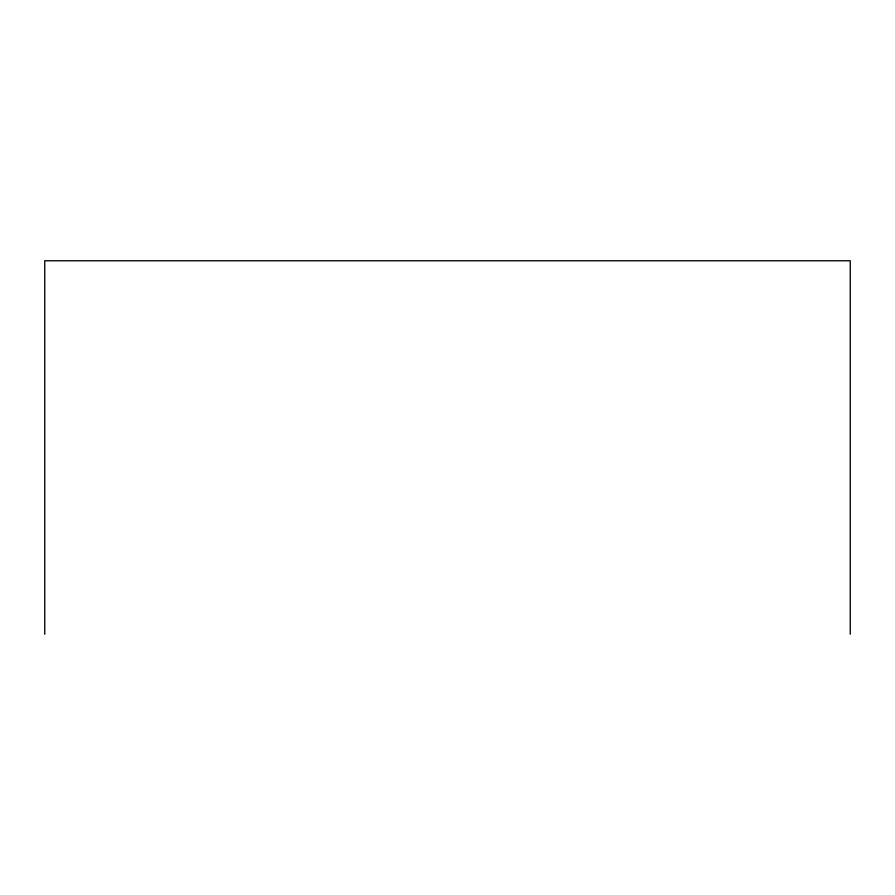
<?xml version="1.0" encoding="UTF-8"?>
<svg xmlns="http://www.w3.org/2000/svg" width="895" height="895" viewBox="0 0 895 895"><rect width="100%" height="100%" fill="white"/><g stroke="black" fill="none" stroke-linecap="round" stroke-linejoin="round"><path stroke-width="1.34" d="M850.25 634.231L850.25 260.769L44.75 260.769L44.75 634.231"/></g></svg>
